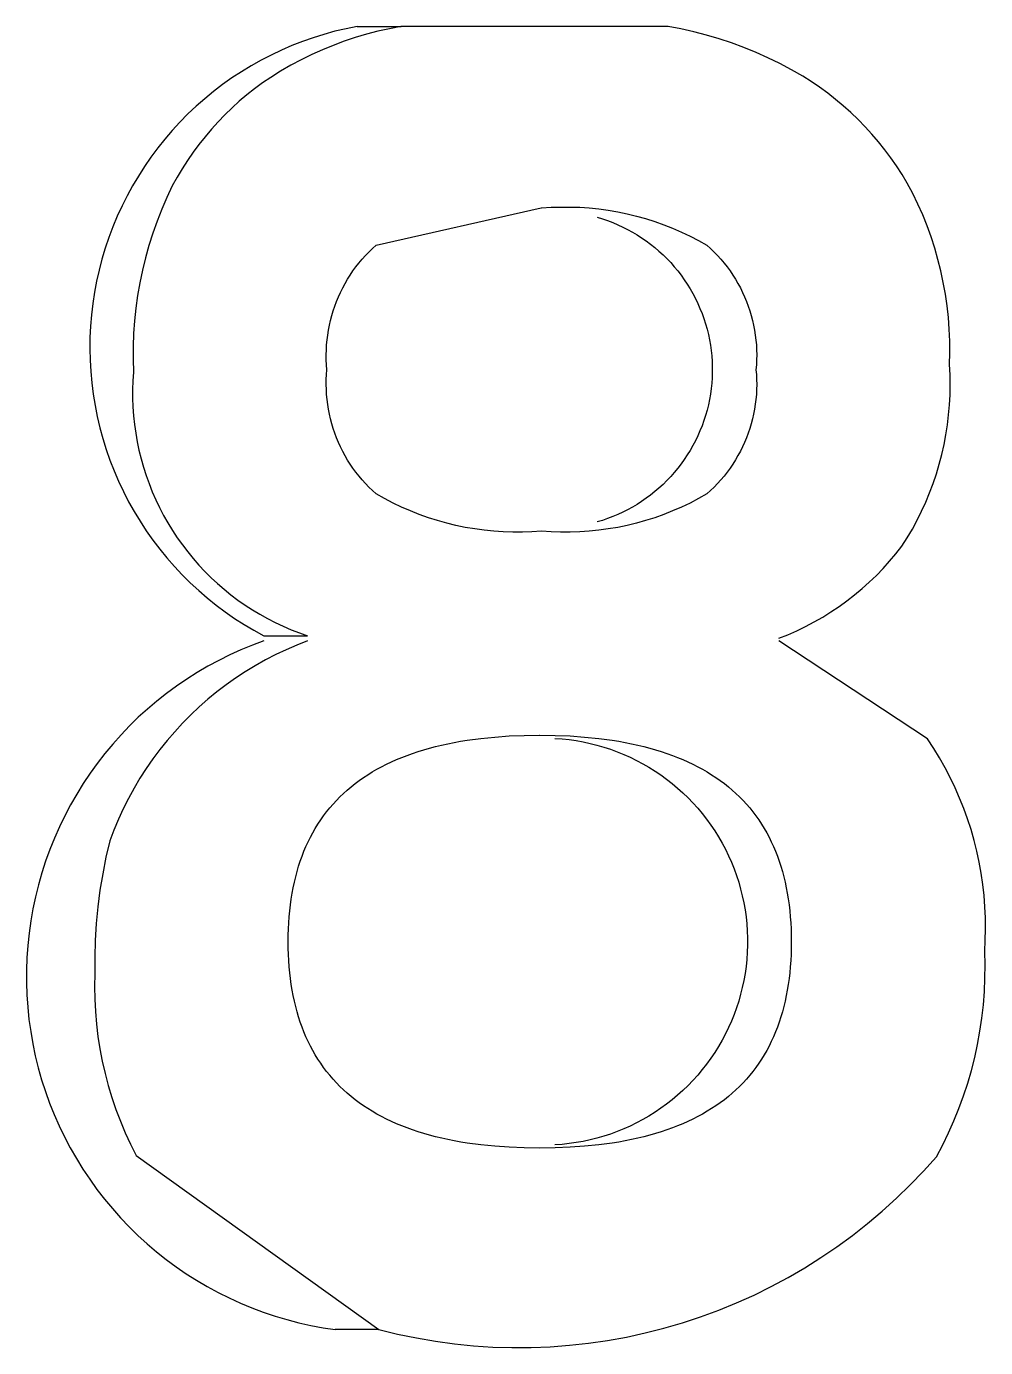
# Model space of a CAD drawing. Header units: millimetres. Extents: x 974 to 5700, y -47 to 3256.
# Drawn here: x 2809.826 to 2811.144, y 2651.839 to 2653.656 of the extents above; entities that cross this region are included whole.
import ezdxf

# ---------------------------------------------------------------- set-up
doc = ezdxf.new("R2010")
doc.units = ezdxf.units.MM
doc.header["$MEASUREMENT"] = 0
doc.layers.add('Utwórz2D linie widoczne', color=7, linetype='Continuous', true_color=0x000000)

msp = doc.modelspace()

# ---------------------------------------------------------------- linework, layer by layer
at = {"layer": 'Utwórz2D linie widoczne'}
for p, q in [((2810.2499, 2653.6493), (2810.2348, 2653.6451)), ((2810.2651, 2653.6529), (2810.2499, 2653.6493)), ((2810.2804, 2653.656), (2810.2651, 2653.6529)), ((2810.2804, 2653.656), (2810.3408, 2653.656)), ((2810.309, 2653.6494), (2810.2934, 2653.6453)), ((2810.3247, 2653.6529), (2810.309, 2653.6494)), ((2810.3405, 2653.656), (2810.3247, 2653.6529)), ((2810.708, 2653.656), (2810.3405, 2653.656)), ((2810.7257, 2653.6526), (2810.708, 2653.656)), ((2810.7433, 2653.6487), (2810.7257, 2653.6526)), ((2810.7608, 2653.6442), (2810.7433, 2653.6487)), ((2810.1906, 2653.6296), (2810.1762, 2653.6234)), ((2810.2051, 2653.6353), (2810.1906, 2653.6296)), ((2810.2199, 2653.6404), (2810.2051, 2653.6353)), ((2810.2348, 2653.6451), (2810.2199, 2653.6404)), ((2810.2475, 2653.63), (2810.2326, 2653.6239)), ((2810.2626, 2653.6356), (2810.2475, 2653.63)), ((2810.2779, 2653.6407), (2810.2626, 2653.6356)), ((2810.2934, 2653.6453), (2810.2779, 2653.6407)), ((2810.7781, 2653.6391), (2810.7608, 2653.6442)), ((2810.7952, 2653.6334), (2810.7781, 2653.6391)), ((2810.8122, 2653.6271), (2810.7952, 2653.6334)), ((2810.1482, 2653.6095), (2810.1346, 2653.6018)), ((2810.1621, 2653.6167), (2810.1482, 2653.6095)), ((2810.1762, 2653.6234), (2810.1621, 2653.6167)), ((2810.2034, 2653.6102), (2810.1892, 2653.6026)), ((2810.2179, 2653.6173), (2810.2034, 2653.6102)), ((2810.2326, 2653.6239), (2810.2179, 2653.6173)), ((2810.8289, 2653.6203), (2810.8122, 2653.6271)), ((2810.8453, 2653.6129), (2810.8289, 2653.6203)), ((2810.8615, 2653.605), (2810.8453, 2653.6129)), ((2810.1212, 2653.5937), (2810.1082, 2653.5851)), ((2810.1346, 2653.6018), (2810.1212, 2653.5937)), ((2810.1752, 2653.5945), (2810.1615, 2653.586)), ((2810.1892, 2653.6026), (2810.1752, 2653.5945)), ((2810.8775, 2653.5965), (2810.8615, 2653.605)), ((2810.8931, 2653.5875), (2810.8775, 2653.5965)), ((2810.0954, 2653.576), (2810.083, 2653.5665)), ((2810.1082, 2653.5851), (2810.0954, 2653.576)), ((2810.1503, 2653.5783), (2810.1394, 2653.5703)), ((2810.1615, 2653.586), (2810.1503, 2653.5783)), ((2810.9048, 2653.5801), (2810.8931, 2653.5875)), ((2810.9162, 2653.5723), (2810.9048, 2653.5801)), ((2810.0709, 2653.5566), (2810.0592, 2653.5463)), ((2810.083, 2653.5665), (2810.0709, 2653.5566)), ((2810.1288, 2653.5619), (2810.1184, 2653.5531)), ((2810.1394, 2653.5703), (2810.1288, 2653.5619)), ((2810.9274, 2653.5641), (2810.9162, 2653.5723)), ((2810.9383, 2653.5556), (2810.9274, 2653.5641)), ((2810.9489, 2653.5467), (2810.9383, 2653.5556)), ((2810.0592, 2653.5463), (2810.0478, 2653.5356)), ((2810.1084, 2653.544), (2810.0986, 2653.5346)), ((2810.1184, 2653.5531), (2810.1084, 2653.544)), ((2810.9592, 2653.5375), (2810.9489, 2653.5467)), ((2810.9692, 2653.5279), (2810.9592, 2653.5375)), ((2810.0368, 2653.5244), (2810.0262, 2653.5129)), ((2810.0478, 2653.5356), (2810.0368, 2653.5244)), ((2810.0892, 2653.5248), (2810.08, 2653.5148)), ((2810.0986, 2653.5346), (2810.0892, 2653.5248)), ((2810.9789, 2653.518), (2810.9692, 2653.5279)), ((2810.016, 2653.5011), (2810.0062, 2653.4889)), ((2810.0262, 2653.5129), (2810.016, 2653.5011)), ((2810.0713, 2653.5044), (2810.0628, 2653.4938)), ((2810.08, 2653.5148), (2810.0713, 2653.5044)), ((2810.9882, 2653.5078), (2810.9789, 2653.518)), ((2810.9972, 2653.4973), (2810.9882, 2653.5078)), ((2810.0062, 2653.4889), (2809.9969, 2653.4763)), ((2810.0547, 2653.4829), (2810.047, 2653.4718)), ((2810.0628, 2653.4938), (2810.0547, 2653.4829)), ((2811.0059, 2653.4865), (2810.9972, 2653.4973)), ((2811.0142, 2653.4754), (2811.0059, 2653.4865)), ((2809.9969, 2653.4763), (2809.988, 2653.4635)), ((2810.047, 2653.4718), (2810.0397, 2653.4604)), ((2811.0221, 2653.4641), (2811.0142, 2653.4754)), ((2809.9796, 2653.4503), (2809.9716, 2653.4369)), ((2809.988, 2653.4635), (2809.9796, 2653.4503)), ((2810.0327, 2653.4487), (2810.0261, 2653.4369)), ((2810.0397, 2653.4604), (2810.0327, 2653.4487)), ((2811.0297, 2653.4525), (2811.0221, 2653.4641)), ((2811.0368, 2653.4406), (2811.0297, 2653.4525)), ((2809.9716, 2653.4369), (2809.9641, 2653.4231)), ((2810.0261, 2653.4369), (2810.0186, 2653.4209)), ((2811.0444, 2653.4263), (2811.0368, 2653.4406)), ((2809.9641, 2653.4231), (2809.9571, 2653.4092)), ((2810.0186, 2653.4209), (2810.0117, 2653.4047)), ((2811.0514, 2653.4116), (2811.0444, 2653.4263)), ((2811.058, 2653.3968), (2811.0514, 2653.4116)), ((2809.9505, 2653.395), (2809.9445, 2653.3805)), ((2809.9571, 2653.4092), (2809.9505, 2653.395)), ((2810.0117, 2653.4047), (2810.0052, 2653.3883)), ((2810.3066, 2653.3552), (2810.5336, 2653.4064)), ((2810.5339, 2653.4064), (2810.547, 2653.4073)), ((2810.547, 2653.4073), (2810.5601, 2653.4077)), ((2810.5601, 2653.4077), (2810.5733, 2653.4077)), ((2810.5733, 2653.4077), (2810.5864, 2653.4073)), ((2810.5864, 2653.4073), (2810.5996, 2653.4064)), ((2810.5996, 2653.4064), (2810.6127, 2653.405)), ((2810.6105, 2653.3936), (2810.6177, 2653.3914)), ((2810.6127, 2653.405), (2810.6257, 2653.4032)), ((2810.6257, 2653.4032), (2810.6387, 2653.401)), ((2810.6387, 2653.401), (2810.6515, 2653.3983)), ((2810.6515, 2653.3983), (2810.6643, 2653.3952)), ((2810.6643, 2653.3952), (2810.677, 2653.3917)), ((2810.677, 2653.3917), (2810.6895, 2653.3877)), ((2811.064, 2653.3818), (2811.058, 2653.3968)), ((2809.9445, 2653.3805), (2809.939, 2653.3659)), ((2810.0052, 2653.3883), (2809.9994, 2653.3717)), ((2810.6177, 2653.3914), (2810.6248, 2653.389)), ((2810.6248, 2653.389), (2810.6318, 2653.3863)), ((2810.6318, 2653.3863), (2810.6387, 2653.3834)), ((2810.6387, 2653.3834), (2810.6455, 2653.3802)), ((2810.6455, 2653.3802), (2810.6523, 2653.3769)), ((2810.6523, 2653.3769), (2810.6588, 2653.3732)), ((2810.6895, 2653.3877), (2810.7019, 2653.3833)), ((2810.7019, 2653.3833), (2810.7142, 2653.3785)), ((2810.7142, 2653.3785), (2810.7263, 2653.3733)), ((2810.7263, 2653.3733), (2810.7382, 2653.3676)), ((2811.0695, 2653.3665), (2811.064, 2653.3818)), ((2809.939, 2653.3659), (2809.934, 2653.3511)), ((2809.9994, 2653.3717), (2809.9941, 2653.3549)), ((2810.3016, 2653.3506), (2810.3066, 2653.3552)), ((2810.6588, 2653.3732), (2810.6653, 2653.3694)), ((2810.6653, 2653.3694), (2810.6716, 2653.3654)), ((2810.6716, 2653.3654), (2810.6778, 2653.3611)), ((2810.6778, 2653.3611), (2810.6838, 2653.3566)), ((2810.6838, 2653.3566), (2810.6897, 2653.3519)), ((2810.7382, 2653.3676), (2810.7498, 2653.3616)), ((2810.7498, 2653.3616), (2810.7613, 2653.3552)), ((2810.7613, 2653.3552), (2810.7664, 2653.3506)), ((2811.0746, 2653.3511), (2811.0695, 2653.3665)), ((2809.934, 2653.3511), (2809.9295, 2653.3361)), ((2809.9893, 2653.3379), (2809.9852, 2653.3208)), ((2809.9941, 2653.3549), (2809.9893, 2653.3379)), ((2810.2873, 2653.3358), (2810.2919, 2653.3409)), ((2810.2919, 2653.3409), (2810.2967, 2653.3458)), ((2810.2967, 2653.3458), (2810.3016, 2653.3506)), ((2810.6897, 2653.3519), (2810.6954, 2653.347)), ((2810.6954, 2653.347), (2810.701, 2653.3419)), ((2810.701, 2653.3419), (2810.7063, 2653.3367)), ((2810.7664, 2653.3506), (2810.7713, 2653.3458)), ((2810.7713, 2653.3458), (2810.776, 2653.3409)), ((2810.776, 2653.3409), (2810.7805, 2653.3358)), ((2811.079, 2653.3355), (2811.0746, 2653.3511)), ((2809.9255, 2653.321), (2809.9221, 2653.3057)), ((2809.9295, 2653.3361), (2809.9255, 2653.321)), ((2809.9852, 2653.3208), (2809.9816, 2653.3035)), ((2810.2709, 2653.3141), (2810.2747, 2653.3197)), ((2810.2747, 2653.3197), (2810.2787, 2653.3253)), ((2810.2787, 2653.3253), (2810.2829, 2653.3306)), ((2810.2829, 2653.3306), (2810.2873, 2653.3358)), ((2810.7063, 2653.3367), (2810.7115, 2653.3312)), ((2810.7115, 2653.3312), (2810.7165, 2653.3256)), ((2810.7165, 2653.3256), (2810.7213, 2653.3198)), ((2810.7213, 2653.3198), (2810.7258, 2653.3139)), ((2810.7805, 2653.3358), (2810.7849, 2653.3306)), ((2810.7849, 2653.3306), (2810.7891, 2653.3252)), ((2810.7891, 2653.3252), (2810.7931, 2653.3197)), ((2810.7931, 2653.3197), (2810.797, 2653.314)), ((2811.083, 2653.3197), (2811.079, 2653.3355)), ((2811.0864, 2653.3039), (2811.083, 2653.3197)), ((2809.9221, 2653.3057), (2809.9192, 2653.2904)), ((2809.9816, 2653.3035), (2809.9785, 2653.2861)), ((2810.2605, 2653.2964), (2810.2638, 2653.3024)), ((2810.2638, 2653.3024), (2810.2672, 2653.3083)), ((2810.2672, 2653.3083), (2810.2709, 2653.3141)), ((2810.7258, 2653.3139), (2810.7302, 2653.3077)), ((2810.7302, 2653.3077), (2810.7344, 2653.3015)), ((2810.7344, 2653.3015), (2810.7383, 2653.2951)), ((2810.797, 2653.314), (2810.8006, 2653.3083)), ((2810.8006, 2653.3083), (2810.804, 2653.3024)), ((2810.804, 2653.3024), (2810.8073, 2653.2964)), ((2811.0893, 2653.2879), (2811.0864, 2653.3039)), ((2809.9192, 2653.2904), (2809.9168, 2653.2749)), ((2809.9785, 2653.2861), (2809.9761, 2653.2687)), ((2810.252, 2653.2778), (2810.2546, 2653.2841)), ((2810.2546, 2653.2841), (2810.2575, 2653.2903)), ((2810.2575, 2653.2903), (2810.2605, 2653.2964)), ((2810.7383, 2653.2951), (2810.742, 2653.2886)), ((2810.742, 2653.2886), (2810.7455, 2653.2819)), ((2810.8073, 2653.2964), (2810.8103, 2653.2902)), ((2810.8103, 2653.2902), (2810.8131, 2653.284)), ((2810.8131, 2653.284), (2810.8157, 2653.2777)), ((2811.0916, 2653.2719), (2811.0893, 2653.2879)), ((2809.9168, 2653.2749), (2809.915, 2653.2594)), ((2809.9761, 2653.2687), (2809.9743, 2653.2511)), ((2810.2455, 2653.2584), (2810.2474, 2653.2649)), ((2810.2474, 2653.2649), (2810.2496, 2653.2714)), ((2810.2496, 2653.2714), (2810.252, 2653.2778)), ((2810.7455, 2653.2819), (2810.7488, 2653.2751)), ((2810.7488, 2653.2751), (2810.7518, 2653.2683)), ((2810.7518, 2653.2683), (2810.7546, 2653.2613)), ((2810.8157, 2653.2777), (2810.8181, 2653.2713)), ((2810.8181, 2653.2713), (2810.8203, 2653.2649)), ((2810.8203, 2653.2649), (2810.8223, 2653.2583)), ((2811.0933, 2653.2557), (2811.0916, 2653.2719)), ((2809.915, 2653.2594), (2809.9137, 2653.2438)), ((2809.9743, 2653.2511), (2809.973, 2653.2336)), ((2810.2422, 2653.2451), (2810.2437, 2653.2518)), ((2810.2437, 2653.2518), (2810.2455, 2653.2584)), ((2810.7546, 2653.2613), (2810.7571, 2653.2542)), ((2810.7571, 2653.2542), (2810.7594, 2653.2471)), ((2810.7594, 2653.2471), (2810.7615, 2653.2398)), ((2810.8223, 2653.2583), (2810.824, 2653.2517)), ((2810.824, 2653.2517), (2810.8255, 2653.2451)), ((2811.0946, 2653.2396), (2811.0933, 2653.2557)), ((2809.913, 2653.2282), (2809.9128, 2653.2126)), ((2809.9137, 2653.2438), (2809.913, 2653.2282)), ((2809.973, 2653.2336), (2809.9723, 2653.2159)), ((2810.239, 2653.2249), (2810.2399, 2653.2316)), ((2810.2399, 2653.2316), (2810.2409, 2653.2384)), ((2810.2409, 2653.2384), (2810.2422, 2653.2451)), ((2810.7615, 2653.2398), (2810.7633, 2653.2325)), ((2810.7633, 2653.2325), (2810.7648, 2653.2252)), ((2810.8255, 2653.2451), (2810.8268, 2653.2384)), ((2810.8268, 2653.2384), (2810.8279, 2653.2316)), ((2810.8279, 2653.2316), (2810.8287, 2653.2248)), ((2811.0952, 2653.2233), (2811.0946, 2653.2396)), ((2809.9128, 2653.2126), (2809.9131, 2653.1969)), ((2809.9723, 2653.2159), (2809.9723, 2653.1983)), ((2810.2379, 2653.2044), (2810.2381, 2653.2112)), ((2810.2381, 2653.2112), (2810.2384, 2653.2181)), ((2810.2384, 2653.2181), (2810.239, 2653.2249)), ((2810.7648, 2653.2252), (2810.7661, 2653.2178)), ((2810.7661, 2653.2178), (2810.7671, 2653.2103)), ((2810.7671, 2653.2103), (2810.7679, 2653.2029)), ((2810.8287, 2653.2248), (2810.8293, 2653.218)), ((2810.8293, 2653.218), (2810.8296, 2653.2112)), ((2810.8296, 2653.2112), (2810.8298, 2653.2044)), ((2811.0954, 2653.2071), (2811.0952, 2653.2233)), ((2809.9131, 2653.1969), (2809.914, 2653.1813)), ((2809.9723, 2653.1983), (2809.9728, 2653.1807)), ((2810.238, 2653.1976), (2810.2379, 2653.2044)), ((2810.2384, 2653.1908), (2810.238, 2653.1976)), ((2810.7679, 2653.2029), (2810.7684, 2653.1954)), ((2810.7684, 2653.1954), (2810.7687, 2653.1879)), ((2810.8297, 2653.1976), (2810.8294, 2653.1908)), ((2810.8298, 2653.2044), (2810.8297, 2653.1976)), ((2811.0949, 2653.1909), (2811.0954, 2653.2071)), ((2809.914, 2653.1813), (2809.9155, 2653.1657)), ((2809.9728, 2653.1807), (2809.972, 2653.1687)), ((2810.238, 2653.1703), (2810.2384, 2653.1772)), ((2810.2389, 2653.1839), (2810.2384, 2653.1908)), ((2810.2384, 2653.1772), (2810.2389, 2653.1839)), ((2810.7687, 2653.1804), (2810.7684, 2653.1728)), ((2810.7687, 2653.1879), (2810.7687, 2653.1804)), ((2810.8294, 2653.1908), (2810.8288, 2653.1839)), ((2810.8288, 2653.1839), (2810.8294, 2653.1772)), ((2810.8294, 2653.1772), (2810.8297, 2653.1704)), ((2811.0956, 2653.1771), (2811.0949, 2653.1909)), ((2811.0959, 2653.1633), (2811.0956, 2653.1771)), ((2809.9155, 2653.1657), (2809.9174, 2653.1502)), ((2809.972, 2653.1687), (2809.9716, 2653.1567)), ((2809.9716, 2653.1567), (2809.9716, 2653.1447)), ((2810.2379, 2653.1635), (2810.238, 2653.1703)), ((2810.2381, 2653.1567), (2810.2379, 2653.1635)), ((2810.2384, 2653.1499), (2810.2381, 2653.1567)), ((2810.7671, 2653.1579), (2810.7661, 2653.1504)), ((2810.7679, 2653.1653), (2810.7671, 2653.1579)), ((2810.7684, 2653.1728), (2810.7679, 2653.1653)), ((2810.8296, 2653.1567), (2810.8293, 2653.1499)), ((2810.8298, 2653.1635), (2810.8296, 2653.1567)), ((2810.8297, 2653.1704), (2810.8298, 2653.1635)), ((2811.0956, 2653.1495), (2811.0959, 2653.1633)), ((2809.9174, 2653.1502), (2809.92, 2653.1348)), ((2809.9716, 2653.1447), (2809.9721, 2653.1327)), ((2810.239, 2653.1431), (2810.2384, 2653.1499)), ((2810.2399, 2653.1363), (2810.239, 2653.1431)), ((2810.7648, 2653.143), (2810.7633, 2653.1357)), ((2810.7661, 2653.1504), (2810.7648, 2653.143)), ((2810.8287, 2653.1431), (2810.8278, 2653.1364)), ((2810.8293, 2653.1499), (2810.8287, 2653.1431)), ((2811.0949, 2653.1357), (2811.0956, 2653.1495)), ((2809.92, 2653.1348), (2809.923, 2653.1195)), ((2809.923, 2653.1195), (2809.9266, 2653.1042)), ((2809.9721, 2653.1327), (2809.9729, 2653.1207)), ((2809.9729, 2653.1207), (2809.9742, 2653.1087)), ((2810.2409, 2653.1296), (2810.2399, 2653.1363)), ((2810.2422, 2653.1229), (2810.2409, 2653.1296)), ((2810.2437, 2653.1163), (2810.2422, 2653.1229)), ((2810.7594, 2653.1212), (2810.7571, 2653.114)), ((2810.7615, 2653.1284), (2810.7594, 2653.1212)), ((2810.7633, 2653.1357), (2810.7615, 2653.1284)), ((2810.8255, 2653.123), (2810.824, 2653.1163)), ((2810.8268, 2653.1296), (2810.8255, 2653.123)), ((2810.8278, 2653.1364), (2810.8268, 2653.1296)), ((2811.0921, 2653.1082), (2811.0937, 2653.1219)), ((2811.0937, 2653.1219), (2811.0949, 2653.1357)), ((2809.9266, 2653.1042), (2809.9307, 2653.0892)), ((2809.9742, 2653.1087), (2809.9759, 2653.0968)), ((2810.2455, 2653.1097), (2810.2437, 2653.1163)), ((2810.2474, 2653.1031), (2810.2455, 2653.1097)), ((2810.2496, 2653.0967), (2810.2474, 2653.1031)), ((2810.7546, 2653.1069), (2810.7518, 2653.1)), ((2810.7571, 2653.114), (2810.7546, 2653.1069)), ((2810.8203, 2653.1032), (2810.8181, 2653.0967)), ((2810.8223, 2653.1097), (2810.8203, 2653.1032)), ((2810.824, 2653.1163), (2810.8223, 2653.1097)), ((2811.09, 2653.0945), (2811.0921, 2653.1082)), ((2809.9307, 2653.0892), (2809.9354, 2653.0742)), ((2809.9759, 2653.0968), (2809.9779, 2653.085)), ((2809.9779, 2653.085), (2809.9804, 2653.0733)), ((2810.252, 2653.0903), (2810.2496, 2653.0967)), ((2810.2547, 2653.084), (2810.252, 2653.0903)), ((2810.2575, 2653.0778), (2810.2547, 2653.084)), ((2810.7455, 2653.0863), (2810.742, 2653.0797)), ((2810.7488, 2653.0931), (2810.7455, 2653.0863)), ((2810.7518, 2653.1), (2810.7488, 2653.0931)), ((2810.8131, 2653.0841), (2810.8103, 2653.0779)), ((2810.8157, 2653.0904), (2810.8131, 2653.0841)), ((2810.8181, 2653.0967), (2810.8157, 2653.0904)), ((2811.0874, 2653.0809), (2811.09, 2653.0945)), ((2809.9354, 2653.0742), (2809.9405, 2653.0595)), ((2809.9804, 2653.0733), (2809.9833, 2653.0616)), ((2810.2605, 2653.0717), (2810.2575, 2653.0778)), ((2810.2638, 2653.0657), (2810.2605, 2653.0717)), ((2810.2672, 2653.0598), (2810.2638, 2653.0657)), ((2810.7344, 2653.0667), (2810.7302, 2653.0605)), ((2810.7383, 2653.0731), (2810.7344, 2653.0667)), ((2810.742, 2653.0797), (2810.7383, 2653.0731)), ((2810.804, 2653.0658), (2810.8006, 2653.0599)), ((2810.8073, 2653.0718), (2810.804, 2653.0658)), ((2810.8103, 2653.0779), (2810.8073, 2653.0718)), ((2811.0808, 2653.0541), (2811.0843, 2653.0674)), ((2811.0843, 2653.0674), (2811.0874, 2653.0809)), ((2809.9405, 2653.0595), (2809.9462, 2653.0449)), ((2809.9833, 2653.0616), (2809.9866, 2653.05)), ((2809.9866, 2653.05), (2809.9902, 2653.0386)), ((2810.2709, 2653.0541), (2810.2672, 2653.0598)), ((2810.2747, 2653.0484), (2810.2709, 2653.0541)), ((2810.2787, 2653.0429), (2810.2747, 2653.0484)), ((2810.7213, 2653.0484), (2810.7165, 2653.0426)), ((2810.7258, 2653.0544), (2810.7213, 2653.0484)), ((2810.7302, 2653.0605), (2810.7258, 2653.0544)), ((2810.7931, 2653.0485), (2810.7891, 2653.043)), ((2810.797, 2653.0541), (2810.7931, 2653.0485)), ((2810.8006, 2653.0599), (2810.797, 2653.0541)), ((2811.0769, 2653.0408), (2811.0808, 2653.0541)), ((2809.9462, 2653.0449), (2809.9524, 2653.0305)), ((2809.9524, 2653.0305), (2809.9591, 2653.0164)), ((2809.9902, 2653.0386), (2809.9943, 2653.0273)), ((2810.283, 2653.0376), (2810.2787, 2653.0429)), ((2810.2874, 2653.0324), (2810.283, 2653.0376)), ((2810.2919, 2653.0273), (2810.2874, 2653.0324)), ((2810.7063, 2653.0315), (2810.701, 2653.0263)), ((2810.7115, 2653.037), (2810.7063, 2653.0315)), ((2810.7165, 2653.0426), (2810.7115, 2653.037)), ((2810.7805, 2653.0324), (2810.776, 2653.0273)), ((2810.7849, 2653.0376), (2810.7805, 2653.0324)), ((2810.7891, 2653.043), (2810.7849, 2653.0376)), ((2811.0725, 2653.0277), (2811.0769, 2653.0408)), ((2809.9591, 2653.0164), (2809.9662, 2653.0025)), ((2809.9943, 2653.0273), (2809.9987, 2653.0161)), ((2809.9987, 2653.0161), (2810.0035, 2653.0051)), ((2810.2967, 2653.0224), (2810.2919, 2653.0273)), ((2810.3016, 2653.0177), (2810.2967, 2653.0224)), ((2810.3066, 2653.0131), (2810.3016, 2653.0177)), ((2810.3181, 2653.0067), (2810.3066, 2653.0131)), ((2810.6838, 2653.0116), (2810.6778, 2653.0071)), ((2810.6897, 2653.0163), (2810.6838, 2653.0116)), ((2810.6954, 2653.0212), (2810.6897, 2653.0163)), ((2810.701, 2653.0263), (2810.6954, 2653.0212)), ((2810.7613, 2653.0131), (2810.7498, 2653.0067)), ((2810.7664, 2653.0177), (2810.7613, 2653.0131)), ((2810.7713, 2653.0224), (2810.7664, 2653.0177)), ((2810.776, 2653.0273), (2810.7713, 2653.0224)), ((2811.0623, 2653.002), (2811.0676, 2653.0148)), ((2811.0676, 2653.0148), (2811.0725, 2653.0277)), ((2809.9662, 2653.0025), (2809.9739, 2652.9889)), ((2810.0035, 2653.0051), (2810.0087, 2652.9943)), ((2810.0087, 2652.9943), (2810.0143, 2652.9836)), ((2810.3298, 2653.0006), (2810.3181, 2653.0067)), ((2810.3416, 2652.995), (2810.3298, 2653.0006)), ((2810.3537, 2652.9897), (2810.3416, 2652.995)), ((2810.6588, 2652.995), (2810.6523, 2652.9914)), ((2810.6653, 2652.9988), (2810.6588, 2652.995)), ((2810.6716, 2653.0029), (2810.6653, 2652.9988)), ((2810.6778, 2653.0071), (2810.6716, 2653.0029)), ((2810.7263, 2652.995), (2810.7142, 2652.9897)), ((2810.7382, 2653.0006), (2810.7263, 2652.995)), ((2810.7498, 2653.0067), (2810.7382, 2653.0006)), ((2811.0566, 2652.9894), (2811.0623, 2653.002)), ((2809.9739, 2652.9889), (2809.982, 2652.9755)), ((2809.982, 2652.9755), (2809.9905, 2652.9624)), ((2810.0143, 2652.9836), (2810.0202, 2652.9732)), ((2810.3659, 2652.9849), (2810.3537, 2652.9897)), ((2810.3783, 2652.9805), (2810.3659, 2652.9849)), ((2810.3908, 2652.9765), (2810.3783, 2652.9805)), ((2810.4035, 2652.973), (2810.3908, 2652.9765)), ((2810.6177, 2652.9768), (2810.6105, 2652.9747)), ((2810.6248, 2652.9793), (2810.6177, 2652.9768)), ((2810.6318, 2652.9819), (2810.6248, 2652.9793)), ((2810.6387, 2652.9848), (2810.6318, 2652.9819)), ((2810.6455, 2652.988), (2810.6387, 2652.9848)), ((2810.6523, 2652.9914), (2810.6455, 2652.988)), ((2810.677, 2652.9765), (2810.6643, 2652.973)), ((2810.6896, 2652.9805), (2810.677, 2652.9765)), ((2810.702, 2652.9849), (2810.6896, 2652.9805)), ((2810.7142, 2652.9897), (2810.702, 2652.9849)), ((2811.0439, 2652.9649), (2811.0505, 2652.977)), ((2811.0505, 2652.977), (2811.0566, 2652.9894)), ((2809.9905, 2652.9624), (2809.9996, 2652.9496)), ((2810.0202, 2652.9732), (2810.0265, 2652.9629)), ((2810.0265, 2652.9629), (2810.0331, 2652.9529)), ((2810.4163, 2652.9699), (2810.4035, 2652.973)), ((2810.4291, 2652.9672), (2810.4163, 2652.9699)), ((2810.4421, 2652.965), (2810.4291, 2652.9672)), ((2810.4551, 2652.9632), (2810.4421, 2652.965)), ((2810.4682, 2652.9618), (2810.4551, 2652.9632)), ((2810.4813, 2652.961), (2810.4682, 2652.9618)), ((2810.4945, 2652.9605), (2810.4813, 2652.961)), ((2810.5076, 2652.9605), (2810.4945, 2652.9605)), ((2810.5207, 2652.961), (2810.5076, 2652.9605)), ((2810.5339, 2652.9619), (2810.5207, 2652.961)), ((2810.547, 2652.961), (2810.5339, 2652.9619)), ((2810.5601, 2652.9605), (2810.547, 2652.961)), ((2810.5733, 2652.9605), (2810.5601, 2652.9605)), ((2810.5864, 2652.9609), (2810.5733, 2652.9605)), ((2810.5996, 2652.9618), (2810.5864, 2652.9609)), ((2810.6127, 2652.9632), (2810.5996, 2652.9618)), ((2810.6257, 2652.965), (2810.6127, 2652.9632)), ((2810.6387, 2652.9672), (2810.6257, 2652.965)), ((2810.6516, 2652.9699), (2810.6387, 2652.9672)), ((2810.6643, 2652.973), (2810.6516, 2652.9699)), ((2811.0369, 2652.9529), (2811.0439, 2652.9649)), ((2809.9996, 2652.9496), (2810.009, 2652.9372)), ((2810.0331, 2652.9529), (2810.0401, 2652.9431)), ((2810.0401, 2652.9431), (2810.0474, 2652.9336)), ((2811.0212, 2652.9308), (2811.0295, 2652.9413)), ((2811.0295, 2652.9413), (2811.0369, 2652.9529)), ((2810.009, 2652.9372), (2810.0189, 2652.9251)), ((2810.0189, 2652.9251), (2810.0292, 2652.9133)), ((2810.0474, 2652.9336), (2810.055, 2652.9243)), ((2810.055, 2652.9243), (2810.0629, 2652.9152)), ((2811.0036, 2652.9106), (2811.0126, 2652.9205)), ((2811.0126, 2652.9205), (2811.0212, 2652.9308)), ((2810.0292, 2652.9133), (2810.0399, 2652.9019)), ((2810.0399, 2652.9019), (2810.051, 2652.8909)), ((2810.0629, 2652.9152), (2810.0711, 2652.9065)), ((2810.0711, 2652.9065), (2810.0797, 2652.898)), ((2810.9846, 2652.8918), (2810.9943, 2652.9011)), ((2810.9943, 2652.9011), (2811.0036, 2652.9106)), ((2810.051, 2652.8909), (2810.0625, 2652.8803)), ((2810.0797, 2652.898), (2810.0885, 2652.8899)), ((2810.0885, 2652.8899), (2810.0975, 2652.882)), ((2810.9644, 2652.8743), (2810.9747, 2652.8829)), ((2810.9747, 2652.8829), (2810.9846, 2652.8918)), ((2810.0625, 2652.8803), (2810.0744, 2652.8701)), ((2810.0744, 2652.8701), (2810.0866, 2652.8603)), ((2810.0975, 2652.882), (2810.1069, 2652.8744)), ((2810.1069, 2652.8744), (2810.1165, 2652.8672)), ((2810.1165, 2652.8672), (2810.1263, 2652.8603)), ((2810.943, 2652.8583), (2810.9538, 2652.8661)), ((2810.9538, 2652.8661), (2810.9644, 2652.8743)), ((2810.0866, 2652.8603), (2810.0991, 2652.8509)), ((2810.0991, 2652.8509), (2810.1119, 2652.842)), ((2810.1263, 2652.8603), (2810.1364, 2652.8538)), ((2810.1364, 2652.8538), (2810.1467, 2652.8476)), ((2810.1467, 2652.8476), (2810.1572, 2652.8417)), ((2810.9205, 2652.8438), (2810.9319, 2652.8509)), ((2810.9319, 2652.8509), (2810.943, 2652.8583)), ((2810.1119, 2652.842), (2810.1251, 2652.8336)), ((2810.1251, 2652.8336), (2810.1385, 2652.8256)), ((2810.1572, 2652.8417), (2810.1679, 2652.8362)), ((2810.1679, 2652.8362), (2810.1787, 2652.8311)), ((2810.1787, 2652.8311), (2810.1898, 2652.8264)), ((2810.885, 2652.8251), (2810.8971, 2652.8309)), ((2810.8971, 2652.8309), (2810.9089, 2652.8371)), ((2810.9089, 2652.8371), (2810.9205, 2652.8438)), ((2810.1522, 2652.8112), (2810.1363, 2652.8053)), ((2810.1385, 2652.8256), (2810.1522, 2652.818)), ((2810.1522, 2652.818), (2810.2123, 2652.818)), ((2810.1898, 2652.8264), (2810.201, 2652.822)), ((2810.2123, 2652.8112), (2810.1974, 2652.8054)), ((2810.201, 2652.822), (2810.2123, 2652.818)), ((2810.8604, 2652.8147), (2810.8728, 2652.8196)), ((2811.0648, 2652.6762), (2810.8604, 2652.8112)), ((2810.8728, 2652.8196), (2810.885, 2652.8251)), ((2810.1206, 2652.7988), (2810.1052, 2652.7918)), ((2810.1363, 2652.8053), (2810.1206, 2652.7988)), ((2810.1684, 2652.7922), (2810.1542, 2652.7848)), ((2810.1828, 2652.799), (2810.1684, 2652.7922)), ((2810.1974, 2652.8054), (2810.1828, 2652.799)), ((2810.075, 2652.7762), (2810.0604, 2652.7676)), ((2810.09, 2652.7843), (2810.075, 2652.7762)), ((2810.1052, 2652.7918), (2810.09, 2652.7843)), ((2810.1403, 2652.777), (2810.1266, 2652.7686)), ((2810.1542, 2652.7848), (2810.1403, 2652.777)), ((2810.0461, 2652.7585), (2810.032, 2652.749)), ((2810.0604, 2652.7676), (2810.0461, 2652.7585)), ((2810.1133, 2652.7598), (2810.1003, 2652.7506)), ((2810.1266, 2652.7686), (2810.1133, 2652.7598)), ((2810.0184, 2652.7389), (2810.005, 2652.7284)), ((2810.032, 2652.749), (2810.0184, 2652.7389)), ((2810.0876, 2652.7409), (2810.0752, 2652.7308)), ((2810.1003, 2652.7506), (2810.0876, 2652.7409)), ((2810.005, 2652.7284), (2809.9921, 2652.7174)), ((2810.0632, 2652.7202), (2810.0516, 2652.7092)), ((2810.0752, 2652.7308), (2810.0632, 2652.7202)), ((2809.9795, 2652.706), (2809.9674, 2652.6941)), ((2809.9921, 2652.7174), (2809.9795, 2652.706)), ((2810.0516, 2652.7092), (2810.0404, 2652.6979)), ((2809.9674, 2652.6941), (2809.9557, 2652.6819)), ((2810.0295, 2652.6861), (2810.0191, 2652.674)), ((2810.0404, 2652.6979), (2810.0295, 2652.6861)), ((2809.9444, 2652.6692), (2809.9335, 2652.6562)), ((2809.9557, 2652.6819), (2809.9444, 2652.6692)), ((2810.0191, 2652.674), (2810.0091, 2652.6615)), ((2810.3801, 2652.6637), (2810.3883, 2652.6658)), ((2810.3883, 2652.6658), (2810.3966, 2652.6678)), ((2810.3966, 2652.6678), (2810.4052, 2652.6697)), ((2810.4052, 2652.6697), (2810.4138, 2652.6714)), ((2810.4138, 2652.6714), (2810.4227, 2652.673)), ((2810.4227, 2652.673), (2810.4317, 2652.6745)), ((2810.4317, 2652.6745), (2810.4503, 2652.677)), ((2810.4503, 2652.677), (2810.4695, 2652.6789)), ((2810.4695, 2652.6789), (2810.4895, 2652.6803)), ((2810.4895, 2652.6803), (2810.51, 2652.6812)), ((2810.51, 2652.6812), (2810.5313, 2652.6814)), ((2810.5314, 2652.6814), (2810.5527, 2652.6812)), ((2810.5524, 2652.677), (2810.5621, 2652.6763)), ((2810.5527, 2652.6812), (2810.5733, 2652.6803)), ((2810.5621, 2652.6763), (2810.5718, 2652.6753)), ((2810.5718, 2652.6753), (2810.5815, 2652.6739)), ((2810.5733, 2652.6803), (2810.5932, 2652.6789)), ((2810.5815, 2652.6739), (2810.5911, 2652.6722)), ((2810.5911, 2652.6722), (2810.6006, 2652.6702)), ((2810.5932, 2652.6789), (2810.6125, 2652.677)), ((2810.6006, 2652.6702), (2810.6101, 2652.6678)), ((2810.6101, 2652.6678), (2810.6195, 2652.6651)), ((2810.6125, 2652.677), (2810.631, 2652.6745)), ((2810.6195, 2652.6651), (2810.6287, 2652.6621)), ((2810.631, 2652.6745), (2810.6401, 2652.6731)), ((2810.6401, 2652.6731), (2810.6489, 2652.6715)), ((2810.6489, 2652.6715), (2810.6576, 2652.6697)), ((2810.6576, 2652.6697), (2810.6662, 2652.6679)), ((2810.6662, 2652.6679), (2810.6745, 2652.6658)), ((2810.6745, 2652.6658), (2810.6827, 2652.6637)), ((2811.0732, 2652.6633), (2811.0648, 2652.6762)), ((2809.9335, 2652.6562), (2809.9231, 2652.6427)), ((2809.9996, 2652.6487), (2809.9905, 2652.6356)), ((2810.0091, 2652.6615), (2809.9996, 2652.6487)), ((2810.3275, 2652.6447), (2810.3345, 2652.6479)), ((2810.3345, 2652.6479), (2810.3417, 2652.6508)), ((2810.3417, 2652.6508), (2810.349, 2652.6537)), ((2810.349, 2652.6537), (2810.3565, 2652.6564)), ((2810.3565, 2652.6564), (2810.3642, 2652.659)), ((2810.3642, 2652.659), (2810.3721, 2652.6614)), ((2810.3721, 2652.6614), (2810.3801, 2652.6637)), ((2810.6287, 2652.6621), (2810.6379, 2652.6587)), ((2810.6379, 2652.6587), (2810.647, 2652.655)), ((2810.647, 2652.655), (2810.6559, 2652.6511)), ((2810.6559, 2652.6511), (2810.6646, 2652.6468)), ((2810.6646, 2652.6468), (2810.6732, 2652.6422)), ((2810.6827, 2652.6637), (2810.6907, 2652.6614)), ((2810.6907, 2652.6614), (2810.6986, 2652.659)), ((2810.6986, 2652.659), (2810.7063, 2652.6564)), ((2810.7063, 2652.6564), (2810.7138, 2652.6537)), ((2810.7138, 2652.6537), (2810.7211, 2652.6509)), ((2810.7211, 2652.6509), (2810.7283, 2652.6479)), ((2810.7283, 2652.6479), (2810.7353, 2652.6448)), ((2811.0813, 2652.6501), (2811.0732, 2652.6633)), ((2811.0888, 2652.6367), (2811.0813, 2652.6501)), ((2809.9132, 2652.629), (2809.9037, 2652.6149)), ((2809.9231, 2652.6427), (2809.9132, 2652.629)), ((2809.9905, 2652.6356), (2809.9818, 2652.6222)), ((2810.295, 2652.6271), (2810.3012, 2652.6309)), ((2810.3012, 2652.6309), (2810.3075, 2652.6345)), ((2810.3075, 2652.6345), (2810.314, 2652.6381)), ((2810.314, 2652.6381), (2810.3207, 2652.6415)), ((2810.3207, 2652.6415), (2810.3275, 2652.6447)), ((2810.6732, 2652.6422), (2810.6817, 2652.6373)), ((2810.6817, 2652.6373), (2810.69, 2652.6321)), ((2810.69, 2652.6321), (2810.6981, 2652.6267)), ((2810.7353, 2652.6448), (2810.7422, 2652.6415)), ((2810.7422, 2652.6415), (2810.7488, 2652.6381)), ((2810.7488, 2652.6381), (2810.7553, 2652.6346)), ((2810.7553, 2652.6346), (2810.7617, 2652.6309)), ((2810.7617, 2652.6309), (2810.7678, 2652.6271)), ((2811.096, 2652.623), (2811.0888, 2652.6367)), ((2809.9037, 2652.6149), (2809.8948, 2652.6004)), ((2809.9818, 2652.6222), (2809.9737, 2652.6084)), ((2810.2668, 2652.6059), (2810.2721, 2652.6104)), ((2810.2721, 2652.6104), (2810.2776, 2652.6148)), ((2810.2776, 2652.6148), (2810.2832, 2652.619)), ((2810.2832, 2652.619), (2810.289, 2652.6231)), ((2810.289, 2652.6231), (2810.295, 2652.6271)), ((2810.6981, 2652.6267), (2810.7059, 2652.6209)), ((2810.7059, 2652.6209), (2810.7136, 2652.6149)), ((2810.7136, 2652.6149), (2810.7211, 2652.6086)), ((2810.7678, 2652.6271), (2810.7738, 2652.6231)), ((2810.7738, 2652.6231), (2810.7797, 2652.619)), ((2810.7797, 2652.619), (2810.7853, 2652.6148)), ((2810.7853, 2652.6148), (2810.7908, 2652.6104)), ((2810.7908, 2652.6104), (2810.7961, 2652.6059)), ((2811.1026, 2652.6091), (2811.096, 2652.623)), ((2809.8948, 2652.6004), (2809.8863, 2652.5857)), ((2809.966, 2652.5944), (2809.9588, 2652.5802)), ((2809.9737, 2652.6084), (2809.966, 2652.5944)), ((2810.2518, 2652.5915), (2810.2566, 2652.5965)), ((2810.2566, 2652.5965), (2810.2616, 2652.6013)), ((2810.2616, 2652.6013), (2810.2668, 2652.6059)), ((2810.7211, 2652.6086), (2810.7284, 2652.6021)), ((2810.7284, 2652.6021), (2810.7354, 2652.5953)), ((2810.7354, 2652.5953), (2810.7421, 2652.5883)), ((2810.7961, 2652.6059), (2810.8013, 2652.6013)), ((2810.8013, 2652.6013), (2810.8063, 2652.5965)), ((2810.8063, 2652.5965), (2810.8111, 2652.5916)), ((2811.1088, 2652.595), (2811.1026, 2652.6091)), ((2811.1145, 2652.5807), (2811.1088, 2652.595)), ((2809.8863, 2652.5857), (2809.8784, 2652.5707)), ((2809.9588, 2652.5802), (2809.9521, 2652.5657)), ((2810.2343, 2652.5705), (2810.2384, 2652.5759)), ((2810.2384, 2652.5759), (2810.2427, 2652.5813)), ((2810.2427, 2652.5813), (2810.2472, 2652.5865)), ((2810.2472, 2652.5865), (2810.2518, 2652.5915)), ((2810.7421, 2652.5883), (2810.7487, 2652.581)), ((2810.7487, 2652.581), (2810.7549, 2652.5735)), ((2810.8111, 2652.5916), (2810.8157, 2652.5865)), ((2810.8157, 2652.5865), (2810.8202, 2652.5813)), ((2810.8202, 2652.5813), (2810.8245, 2652.576)), ((2810.8245, 2652.576), (2810.8287, 2652.5705)), ((2811.1198, 2652.5662), (2811.1145, 2652.5807)), ((2809.8784, 2652.5707), (2809.871, 2652.5554)), ((2809.9521, 2652.5657), (2809.9459, 2652.5509)), ((2810.2229, 2652.5532), (2810.2265, 2652.5591)), ((2810.2265, 2652.5591), (2810.2303, 2652.5649)), ((2810.2303, 2652.5649), (2810.2343, 2652.5705)), ((2810.7549, 2652.5735), (2810.7609, 2652.5658)), ((2810.7609, 2652.5658), (2810.7667, 2652.5579)), ((2810.7667, 2652.5579), (2810.7721, 2652.5498)), ((2810.8287, 2652.5705), (2810.8326, 2652.5649)), ((2810.8326, 2652.5649), (2810.8364, 2652.5591)), ((2810.8364, 2652.5591), (2810.8401, 2652.5532)), ((2811.1245, 2652.5515), (2811.1198, 2652.5662)), ((2809.8641, 2652.5399), (2809.8578, 2652.5242)), ((2809.871, 2652.5554), (2809.8641, 2652.5399)), ((2809.9459, 2652.5509), (2809.9402, 2652.536)), ((2810.213, 2652.5347), (2810.2161, 2652.541)), ((2810.2161, 2652.541), (2810.2194, 2652.5472)), ((2810.2194, 2652.5472), (2810.2229, 2652.5532)), ((2810.7721, 2652.5498), (2810.7773, 2652.5416)), ((2810.7773, 2652.5416), (2810.7822, 2652.5331)), ((2810.8401, 2652.5532), (2810.8435, 2652.5472)), ((2810.8435, 2652.5472), (2810.8468, 2652.541)), ((2810.8468, 2652.541), (2810.8499, 2652.5347)), ((2811.1288, 2652.5367), (2811.1245, 2652.5515)), ((2809.8578, 2652.5242), (2809.852, 2652.5082)), ((2809.9402, 2652.536), (2809.935, 2652.5135)), ((2810.2046, 2652.5149), (2810.2072, 2652.5217)), ((2810.2072, 2652.5217), (2810.21, 2652.5282)), ((2810.21, 2652.5282), (2810.213, 2652.5347)), ((2810.7822, 2652.5331), (2810.7868, 2652.5245)), ((2810.7868, 2652.5245), (2810.791, 2652.5157)), ((2810.8499, 2652.5347), (2810.8529, 2652.5283)), ((2810.8529, 2652.5283), (2810.8557, 2652.5217)), ((2810.8557, 2652.5217), (2810.8583, 2652.5149)), ((2811.1325, 2652.5218), (2811.1288, 2652.5367)), ((2811.1358, 2652.5067), (2811.1325, 2652.5218)), ((2809.852, 2652.5082), (2809.8468, 2652.4921)), ((2809.935, 2652.5135), (2809.9305, 2652.4909)), ((2810.1999, 2652.5011), (2810.2022, 2652.5081)), ((2810.2022, 2652.5081), (2810.2046, 2652.5149)), ((2810.791, 2652.5157), (2810.795, 2652.5068)), ((2810.795, 2652.5068), (2810.7987, 2652.4977)), ((2810.8583, 2652.5149), (2810.8608, 2652.5081)), ((2810.8608, 2652.5081), (2810.863, 2652.5011)), ((2811.1385, 2652.4915), (2811.1358, 2652.5067)), ((2809.8468, 2652.4921), (2809.8421, 2652.4757)), ((2809.9305, 2652.4909), (2809.9268, 2652.4681)), ((2810.1941, 2652.4792), (2810.1959, 2652.4867)), ((2810.1959, 2652.4867), (2810.1978, 2652.4939)), ((2810.1978, 2652.4939), (2810.1999, 2652.5011)), ((2810.7987, 2652.4977), (2810.802, 2652.4886)), ((2810.802, 2652.4886), (2810.805, 2652.4793)), ((2810.863, 2652.5011), (2810.8651, 2652.4939)), ((2810.8651, 2652.4939), (2810.8671, 2652.4867)), ((2810.8671, 2652.4867), (2810.8689, 2652.4792)), ((2811.1407, 2652.4763), (2811.1385, 2652.4915)), ((2809.8421, 2652.4757), (2809.8381, 2652.4593)), ((2809.9268, 2652.4681), (2809.9239, 2652.4452)), ((2810.191, 2652.464), (2810.1925, 2652.4717)), ((2810.1925, 2652.4717), (2810.1941, 2652.4792)), ((2810.805, 2652.4793), (2810.8077, 2652.4699)), ((2810.8077, 2652.4699), (2810.81, 2652.4604)), ((2810.8689, 2652.4792), (2810.8705, 2652.4717)), ((2810.8705, 2652.4717), (2810.8719, 2652.464)), ((2811.1424, 2652.4609), (2811.1407, 2652.4763)), ((2809.8381, 2652.4593), (2809.8345, 2652.4427)), ((2810.1878, 2652.4401), (2810.1887, 2652.4482)), ((2810.1887, 2652.4482), (2810.1898, 2652.4561)), ((2810.1898, 2652.4561), (2810.191, 2652.464)), ((2810.81, 2652.4604), (2810.8121, 2652.4509)), ((2810.8121, 2652.4509), (2810.8138, 2652.4413)), ((2810.8719, 2652.464), (2810.8732, 2652.4562)), ((2810.8732, 2652.4562), (2810.8743, 2652.4482)), ((2810.8743, 2652.4482), (2810.8752, 2652.4401)), ((2811.1436, 2652.4456), (2811.1424, 2652.4609)), ((2809.8345, 2652.4427), (2809.8316, 2652.426)), ((2809.9239, 2652.4452), (2809.9217, 2652.4223)), ((2810.1864, 2652.4234), (2810.187, 2652.4318)), ((2810.187, 2652.4318), (2810.1878, 2652.4401)), ((2810.8138, 2652.4413), (2810.8151, 2652.4316)), ((2810.8151, 2652.4316), (2810.8161, 2652.4219)), ((2810.8752, 2652.4401), (2810.876, 2652.4318)), ((2810.876, 2652.4318), (2810.8766, 2652.4234)), ((2811.1443, 2652.4302), (2811.1436, 2652.4456)), ((2811.1445, 2652.4148), (2811.1443, 2652.4302)), ((2809.8316, 2652.426), (2809.8292, 2652.4091)), ((2809.9217, 2652.4223), (2809.9202, 2652.3992)), ((2810.1857, 2652.4062), (2810.186, 2652.4149)), ((2810.186, 2652.4149), (2810.1864, 2652.4234)), ((2810.8161, 2652.4219), (2810.8168, 2652.4122)), ((2810.8168, 2652.4122), (2810.8172, 2652.4024)), ((2810.8766, 2652.4234), (2810.877, 2652.4149)), ((2810.877, 2652.4149), (2810.8772, 2652.4062)), ((2811.1441, 2652.3994), (2811.1445, 2652.4148)), ((2809.8292, 2652.4091), (2809.8275, 2652.3923)), ((2809.9202, 2652.3992), (2809.9196, 2652.3762)), ((2810.1856, 2652.3974), (2810.1857, 2652.4062)), ((2810.1857, 2652.3886), (2810.1856, 2652.3974)), ((2810.8172, 2652.3926), (2810.8168, 2652.3829)), ((2810.8172, 2652.4024), (2810.8172, 2652.3926)), ((2810.8772, 2652.4062), (2810.8773, 2652.3974)), ((2810.8773, 2652.3974), (2810.8772, 2652.3886)), ((2811.1433, 2652.384), (2811.1441, 2652.3994)), ((2809.8263, 2652.3753), (2809.8257, 2652.3584)), ((2809.8275, 2652.3923), (2809.8263, 2652.3753)), ((2809.9196, 2652.3762), (2809.9197, 2652.3531)), ((2810.186, 2652.38), (2810.1857, 2652.3886)), ((2810.1864, 2652.3715), (2810.186, 2652.38)), ((2810.8168, 2652.3829), (2810.8161, 2652.3731)), ((2810.877, 2652.38), (2810.8766, 2652.3715)), ((2810.8772, 2652.3886), (2810.877, 2652.38)), ((2811.1438, 2652.3656), (2811.1433, 2652.384)), ((2809.8257, 2652.3584), (2809.8257, 2652.3414)), ((2810.187, 2652.3631), (2810.1864, 2652.3715)), ((2810.1878, 2652.3548), (2810.187, 2652.3631)), ((2810.8151, 2652.3634), (2810.8138, 2652.3538)), ((2810.8161, 2652.3731), (2810.8151, 2652.3634)), ((2810.876, 2652.3631), (2810.8752, 2652.3548)), ((2810.8766, 2652.3715), (2810.876, 2652.3631)), ((2811.1436, 2652.3473), (2811.1438, 2652.3656)), ((2809.8257, 2652.3414), (2809.8262, 2652.3244)), ((2809.9197, 2652.3531), (2809.9193, 2652.3358)), ((2810.1887, 2652.3467), (2810.1878, 2652.3548)), ((2810.1898, 2652.3388), (2810.1887, 2652.3467)), ((2810.191, 2652.331), (2810.1898, 2652.3388)), ((2810.8121, 2652.3442), (2810.81, 2652.3346)), ((2810.8138, 2652.3538), (2810.8121, 2652.3442)), ((2810.8732, 2652.3388), (2810.8719, 2652.331)), ((2810.8743, 2652.3467), (2810.8732, 2652.3388)), ((2810.8752, 2652.3548), (2810.8743, 2652.3467)), ((2811.1429, 2652.3289), (2811.1436, 2652.3473)), ((2809.8262, 2652.3244), (2809.8274, 2652.3075)), ((2809.9193, 2652.3358), (2809.9196, 2652.3186)), ((2810.1925, 2652.3233), (2810.191, 2652.331)), ((2810.1941, 2652.3157), (2810.1925, 2652.3233)), ((2810.8077, 2652.3251), (2810.805, 2652.3158)), ((2810.81, 2652.3346), (2810.8077, 2652.3251)), ((2810.8705, 2652.3233), (2810.8689, 2652.3157)), ((2810.8719, 2652.331), (2810.8705, 2652.3233)), ((2811.1415, 2652.3106), (2811.1429, 2652.3289)), ((2809.8274, 2652.3075), (2809.8291, 2652.2906)), ((2809.9196, 2652.3186), (2809.9205, 2652.3014)), ((2810.1959, 2652.3083), (2810.1941, 2652.3157)), ((2810.1978, 2652.301), (2810.1959, 2652.3083)), ((2810.802, 2652.3065), (2810.7987, 2652.2973)), ((2810.805, 2652.3158), (2810.802, 2652.3065)), ((2810.8671, 2652.3083), (2810.8651, 2652.301)), ((2810.8689, 2652.3157), (2810.8671, 2652.3083)), ((2811.1395, 2652.2924), (2811.1415, 2652.3106)), ((2809.8291, 2652.2906), (2809.8315, 2652.2738)), ((2809.9205, 2652.3014), (2809.9219, 2652.2842)), ((2809.9219, 2652.2842), (2809.924, 2652.267)), ((2810.1999, 2652.2939), (2810.1978, 2652.301)), ((2810.2022, 2652.2869), (2810.1999, 2652.2939)), ((2810.2046, 2652.28), (2810.2022, 2652.2869)), ((2810.795, 2652.2883), (2810.791, 2652.2793)), ((2810.7987, 2652.2973), (2810.795, 2652.2883)), ((2810.8608, 2652.2869), (2810.8583, 2652.28)), ((2810.863, 2652.2939), (2810.8608, 2652.2869)), ((2810.8651, 2652.301), (2810.863, 2652.2939)), ((2811.1368, 2652.2743), (2811.1395, 2652.2924)), ((2809.8315, 2652.2738), (2809.8344, 2652.2571)), ((2809.924, 2652.267), (2809.9266, 2652.25)), ((2810.2073, 2652.2733), (2810.2046, 2652.28)), ((2810.21, 2652.2667), (2810.2073, 2652.2733)), ((2810.213, 2652.2603), (2810.21, 2652.2667)), ((2810.7868, 2652.2706), (2810.7822, 2652.2619)), ((2810.791, 2652.2793), (2810.7868, 2652.2706)), ((2810.8529, 2652.2667), (2810.8499, 2652.2603)), ((2810.8557, 2652.2733), (2810.8529, 2652.2667)), ((2810.8583, 2652.28), (2810.8557, 2652.2733)), ((2811.1335, 2652.2562), (2811.1368, 2652.2743)), ((2809.8344, 2652.2571), (2809.8379, 2652.2405)), ((2809.9266, 2652.25), (2809.9299, 2652.233)), ((2810.2161, 2652.254), (2810.213, 2652.2603)), ((2810.2194, 2652.2478), (2810.2161, 2652.254)), ((2810.2229, 2652.2418), (2810.2194, 2652.2478)), ((2810.7773, 2652.2535), (2810.7721, 2652.2452)), ((2810.7822, 2652.2619), (2810.7773, 2652.2535)), ((2810.8435, 2652.2478), (2810.8401, 2652.2418)), ((2810.8468, 2652.254), (2810.8435, 2652.2478)), ((2810.8499, 2652.2603), (2810.8468, 2652.254)), ((2811.1296, 2652.2383), (2811.1335, 2652.2562)), ((2809.8379, 2652.2405), (2809.8419, 2652.224)), ((2809.9299, 2652.233), (2809.9337, 2652.2162)), ((2810.2265, 2652.2359), (2810.2229, 2652.2418)), ((2810.2303, 2652.2302), (2810.2265, 2652.2359)), ((2810.2343, 2652.2245), (2810.2303, 2652.2302)), ((2810.7609, 2652.2292), (2810.7549, 2652.2215)), ((2810.7667, 2652.2371), (2810.7609, 2652.2292)), ((2810.7721, 2652.2452), (2810.7667, 2652.2371)), ((2810.8326, 2652.2302), (2810.8287, 2652.2245)), ((2810.8364, 2652.2359), (2810.8326, 2652.2302)), ((2810.8401, 2652.2418), (2810.8364, 2652.2359)), ((2811.1251, 2652.2205), (2811.1296, 2652.2383)), ((2809.8419, 2652.224), (2809.8466, 2652.2077)), ((2809.9337, 2652.2162), (2809.9381, 2652.1995)), ((2810.2384, 2652.2191), (2810.2343, 2652.2245)), ((2810.2427, 2652.2137), (2810.2384, 2652.2191)), ((2810.2472, 2652.2085), (2810.2427, 2652.2137)), ((2810.7487, 2652.214), (2810.7421, 2652.2068)), ((2810.7549, 2652.2215), (2810.7487, 2652.214)), ((2810.8202, 2652.2137), (2810.8157, 2652.2085)), ((2810.8245, 2652.2191), (2810.8202, 2652.2137)), ((2810.8287, 2652.2245), (2810.8245, 2652.2191)), ((2811.12, 2652.2029), (2811.1251, 2652.2205)), ((2809.8466, 2652.2077), (2809.8518, 2652.1915)), ((2809.9381, 2652.1995), (2809.9431, 2652.183)), ((2810.2518, 2652.2035), (2810.2472, 2652.2085)), ((2810.2566, 2652.1985), (2810.2518, 2652.2035)), ((2810.2616, 2652.1938), (2810.2566, 2652.1985)), ((2810.2668, 2652.1891), (2810.2616, 2652.1938)), ((2810.7284, 2652.193), (2810.7211, 2652.1864)), ((2810.7354, 2652.1998), (2810.7284, 2652.193)), ((2810.7421, 2652.2068), (2810.7354, 2652.1998)), ((2810.8013, 2652.1938), (2810.7961, 2652.1891)), ((2810.8063, 2652.1985), (2810.8013, 2652.1938)), ((2810.8111, 2652.2035), (2810.8063, 2652.1985)), ((2810.8157, 2652.2085), (2810.8111, 2652.2035)), ((2811.1143, 2652.1854), (2811.12, 2652.2029)), ((2809.8518, 2652.1915), (2809.8575, 2652.1755)), ((2809.8575, 2652.1755), (2809.8638, 2652.1598)), ((2809.9431, 2652.183), (2809.9487, 2652.1667)), ((2810.2721, 2652.1846), (2810.2668, 2652.1891)), ((2810.2776, 2652.1802), (2810.2721, 2652.1846)), ((2810.2832, 2652.176), (2810.2776, 2652.1802)), ((2810.2891, 2652.1719), (2810.2832, 2652.176)), ((2810.7136, 2652.1801), (2810.7059, 2652.1741)), ((2810.7211, 2652.1864), (2810.7136, 2652.1801)), ((2810.7797, 2652.176), (2810.7738, 2652.1719)), ((2810.7853, 2652.1802), (2810.7797, 2652.176)), ((2810.7908, 2652.1846), (2810.7853, 2652.1802)), ((2810.7961, 2652.1891), (2810.7908, 2652.1846)), ((2811.1079, 2652.1682), (2811.1143, 2652.1854)), ((2809.8638, 2652.1598), (2809.8707, 2652.1443)), ((2809.9487, 2652.1667), (2809.9548, 2652.1506)), ((2810.2951, 2652.168), (2810.2891, 2652.1719)), ((2810.3012, 2652.1642), (2810.2951, 2652.168)), ((2810.3075, 2652.1605), (2810.3012, 2652.1642)), ((2810.314, 2652.1569), (2810.3075, 2652.1605)), ((2810.3207, 2652.1536), (2810.314, 2652.1569)), ((2810.6817, 2652.1577), (2810.6732, 2652.1529)), ((2810.69, 2652.1629), (2810.6817, 2652.1577)), ((2810.6981, 2652.1684), (2810.69, 2652.1629)), ((2810.7059, 2652.1741), (2810.6981, 2652.1684)), ((2810.7488, 2652.1569), (2810.7422, 2652.1536)), ((2810.7553, 2652.1605), (2810.7488, 2652.1569)), ((2810.7617, 2652.1642), (2810.7553, 2652.1605)), ((2810.7678, 2652.168), (2810.7617, 2652.1642)), ((2810.7738, 2652.1719), (2810.7678, 2652.168)), ((2811.101, 2652.1512), (2811.1079, 2652.1682)), ((2809.8707, 2652.1443), (2809.878, 2652.129)), ((2809.9548, 2652.1506), (2809.9615, 2652.1347)), ((2810.3276, 2652.1503), (2810.3207, 2652.1536)), ((2810.3346, 2652.1472), (2810.3276, 2652.1503)), ((2810.3417, 2652.1442), (2810.3346, 2652.1472)), ((2810.3491, 2652.1413), (2810.3417, 2652.1442)), ((2810.3566, 2652.1386), (2810.3491, 2652.1413)), ((2810.3643, 2652.1361), (2810.3566, 2652.1386)), ((2810.647, 2652.14), (2810.6379, 2652.1363)), ((2810.6559, 2652.144), (2810.647, 2652.14)), ((2810.6646, 2652.1483), (2810.6559, 2652.144)), ((2810.6732, 2652.1529), (2810.6646, 2652.1483)), ((2810.7063, 2652.1386), (2810.6986, 2652.1361)), ((2810.7138, 2652.1413), (2810.7063, 2652.1386)), ((2810.7211, 2652.1442), (2810.7138, 2652.1413)), ((2810.7283, 2652.1472), (2810.7211, 2652.1442)), ((2810.7353, 2652.1503), (2810.7283, 2652.1472)), ((2810.7422, 2652.1536), (2810.7353, 2652.1503)), ((2811.0935, 2652.1345), (2811.101, 2652.1512)), ((2809.878, 2652.129), (2809.886, 2652.114)), ((2809.9615, 2652.1347), (2809.9687, 2652.119)), ((2810.3721, 2652.1336), (2810.3643, 2652.1361)), ((2810.3801, 2652.1314), (2810.3721, 2652.1336)), ((2810.3883, 2652.1292), (2810.3801, 2652.1314)), ((2810.3967, 2652.1272), (2810.3883, 2652.1292)), ((2810.4052, 2652.1253), (2810.3967, 2652.1272)), ((2810.4139, 2652.1236), (2810.4052, 2652.1253)), ((2810.4228, 2652.122), (2810.4139, 2652.1236)), ((2810.4318, 2652.1205), (2810.4228, 2652.122)), ((2810.4504, 2652.118), (2810.4318, 2652.1205)), ((2810.5815, 2652.1211), (2810.5718, 2652.1198)), ((2810.5911, 2652.1228), (2810.5815, 2652.1211)), ((2810.6006, 2652.1249), (2810.5911, 2652.1228)), ((2810.6101, 2652.1273), (2810.6006, 2652.1249)), ((2810.6195, 2652.13), (2810.6101, 2652.1273)), ((2810.631, 2652.1205), (2810.6125, 2652.118)), ((2810.6287, 2652.133), (2810.6195, 2652.13)), ((2810.6379, 2652.1363), (2810.6287, 2652.133)), ((2810.6401, 2652.122), (2810.631, 2652.1205)), ((2810.6489, 2652.1236), (2810.6401, 2652.122)), ((2810.6576, 2652.1253), (2810.6489, 2652.1236)), ((2810.6662, 2652.1272), (2810.6576, 2652.1253)), ((2810.6745, 2652.1292), (2810.6662, 2652.1272)), ((2810.6827, 2652.1314), (2810.6745, 2652.1292)), ((2810.6907, 2652.1336), (2810.6827, 2652.1314)), ((2810.6986, 2652.1361), (2810.6907, 2652.1336)), ((2811.0855, 2652.118), (2811.0935, 2652.1345)), ((2809.886, 2652.114), (2809.8944, 2652.0992)), ((2809.9687, 2652.119), (2809.9765, 2652.1036)), ((2809.9765, 2652.1036), (2810.3104, 2651.8641)), ((2810.4696, 2652.1161), (2810.4504, 2652.118)), ((2810.4895, 2652.1147), (2810.4696, 2652.1161)), ((2810.5101, 2652.1139), (2810.4895, 2652.1147)), ((2810.5314, 2652.1136), (2810.5101, 2652.1139)), ((2810.5527, 2652.1139), (2810.5314, 2652.1136)), ((2810.5621, 2652.1187), (2810.5524, 2652.118)), ((2810.5733, 2652.1147), (2810.5527, 2652.1139)), ((2810.5718, 2652.1198), (2810.5621, 2652.1187)), ((2810.5932, 2652.1161), (2810.5733, 2652.1147)), ((2810.6125, 2652.118), (2810.5932, 2652.1161)), ((2811.0592, 2652.0821), (2811.0768, 2652.1018)), ((2811.0768, 2652.1018), (2811.0855, 2652.118)), ((2809.8944, 2652.0992), (2809.9033, 2652.0848)), ((2809.9033, 2652.0848), (2809.9127, 2652.0707)), ((2809.9127, 2652.0707), (2809.9226, 2652.0569)), ((2811.0409, 2652.0631), (2811.0592, 2652.0821)), ((2809.9226, 2652.0569), (2809.933, 2652.0434)), ((2811.022, 2652.0446), (2811.0409, 2652.0631)), ((2809.933, 2652.0434), (2809.9438, 2652.0304)), ((2809.9438, 2652.0304), (2809.9551, 2652.0177)), ((2811.0024, 2652.0269), (2811.022, 2652.0446)), ((2809.9551, 2652.0177), (2809.9668, 2652.0054)), ((2810.9822, 2652.0099), (2811.0024, 2652.0269)), ((2809.9668, 2652.0054), (2809.979, 2651.9935)), ((2809.979, 2651.9935), (2809.9915, 2651.9821)), ((2810.9401, 2651.9779), (2810.9614, 2651.9935)), ((2810.9614, 2651.9935), (2810.9822, 2652.0099)), ((2809.9915, 2651.9821), (2810.0044, 2651.9711)), ((2810.9182, 2651.9631), (2810.9401, 2651.9779)), ((2810.0044, 2651.9711), (2810.0177, 2651.9606)), ((2810.0177, 2651.9606), (2810.0314, 2651.9505)), ((2810.8959, 2651.949), (2810.9182, 2651.9631)), ((2810.0314, 2651.9505), (2810.0454, 2651.9409)), ((2810.0454, 2651.9409), (2810.0597, 2651.9318)), ((2810.873, 2651.9357), (2810.8959, 2651.949)), ((2810.0597, 2651.9318), (2810.0743, 2651.9232)), ((2810.0743, 2651.9232), (2810.0892, 2651.9151)), ((2810.8261, 2651.9115), (2810.8498, 2651.9232)), ((2810.8498, 2651.9232), (2810.873, 2651.9357)), ((2810.0892, 2651.9151), (2810.1044, 2651.9075)), ((2810.1044, 2651.9075), (2810.1199, 2651.9005)), ((2810.802, 2651.9007), (2810.8261, 2651.9115)), ((2810.1199, 2651.9005), (2810.1356, 2651.894)), ((2810.1356, 2651.894), (2810.1514, 2651.888)), ((2810.1514, 2651.888), (2810.1675, 2651.8826)), ((2810.7527, 2651.8816), (2810.7775, 2651.8907)), ((2810.7775, 2651.8907), (2810.802, 2651.9007)), ((2810.1675, 2651.8826), (2810.1838, 2651.8778)), ((2810.1838, 2651.8778), (2810.2002, 2651.8735)), ((2810.2002, 2651.8735), (2810.2168, 2651.8698)), ((2810.2168, 2651.8698), (2810.2335, 2651.8667)), ((2810.2335, 2651.8667), (2810.2503, 2651.8641)), ((2810.6766, 2651.8594), (2810.7022, 2651.8659)), ((2810.7022, 2651.8659), (2810.7276, 2651.8733)), ((2810.7276, 2651.8733), (2810.7527, 2651.8816)), ((2810.31, 2651.8641), (2810.2503, 2651.8641)), ((2810.3104, 2651.8641), (2810.336, 2651.8579)), ((2810.336, 2651.8579), (2810.3619, 2651.8525)), ((2810.3619, 2651.8525), (2810.388, 2651.848)), ((2810.388, 2651.848), (2810.4141, 2651.8445)), ((2810.5986, 2651.8453), (2810.6248, 2651.8491)), ((2810.6248, 2651.8491), (2810.6508, 2651.8538)), ((2810.6508, 2651.8538), (2810.6766, 2651.8594)), ((2810.4141, 2651.8445), (2810.4404, 2651.8418)), ((2810.4404, 2651.8418), (2810.4668, 2651.8401)), ((2810.4668, 2651.8401), (2810.4932, 2651.8393)), ((2810.4932, 2651.8393), (2810.5196, 2651.8394)), ((2810.5196, 2651.8394), (2810.546, 2651.8405)), ((2810.546, 2651.8405), (2810.5724, 2651.8425)), ((2810.5724, 2651.8425), (2810.5986, 2651.8453))]:
    msp.add_line(p, q, dxfattribs=at)

doc.saveas('drawing.dxf')
